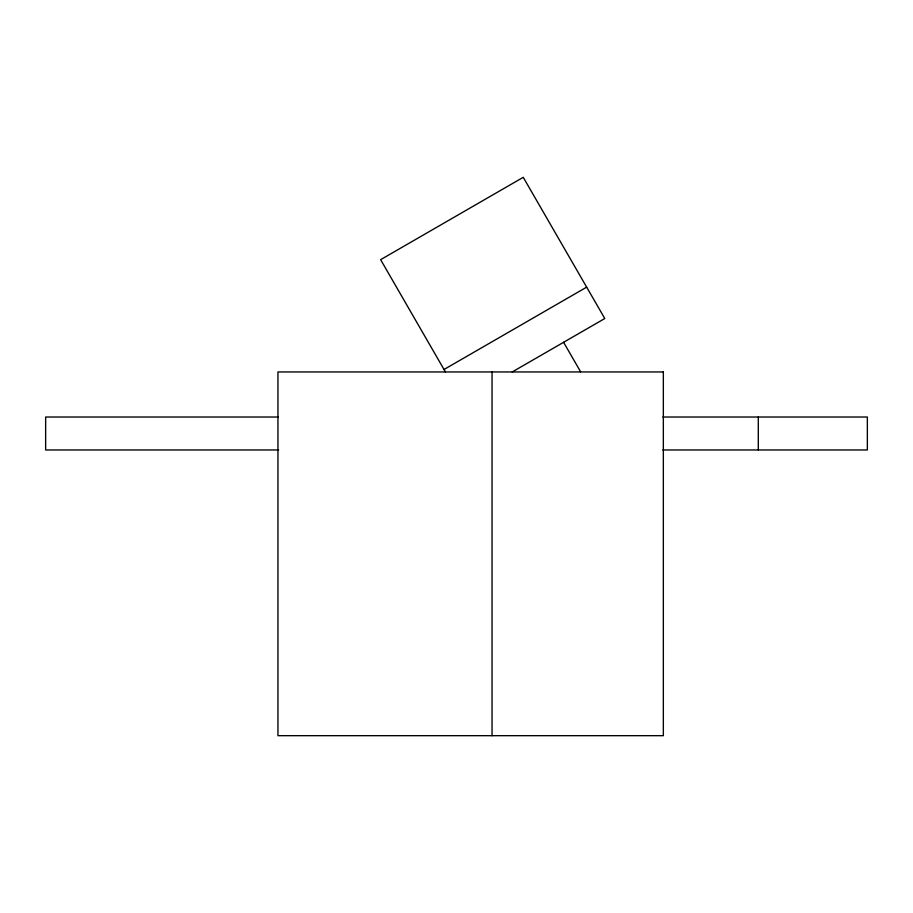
<?xml version="1.0" encoding="UTF-8"?>
<svg xmlns="http://www.w3.org/2000/svg" width="913" height="913" viewBox="0 0 913 913"><rect width="100%" height="100%" fill="white"/><g stroke="black" fill="none" stroke-linecap="round" stroke-linejoin="round"><path stroke-width="1.37" d="M444.026 369.491L586.66 287.139M512.261 371.933L604.783 318.523L523.252 177.316L380.63 259.669L445.418 371.899M278.248 417.024L45.65 417.024L45.65 449.961L278.602 449.961M662.815 417.024L867.35 417.024L867.35 449.961L662.815 449.961M563.595 342.295L580.565 371.694M758.304 417.024L758.304 449.961M492.05 371.956L492.05 735.684M663.34 371.956L277.951 371.956L277.951 735.684L663.34 735.684L663.34 371.956"/></g></svg>
